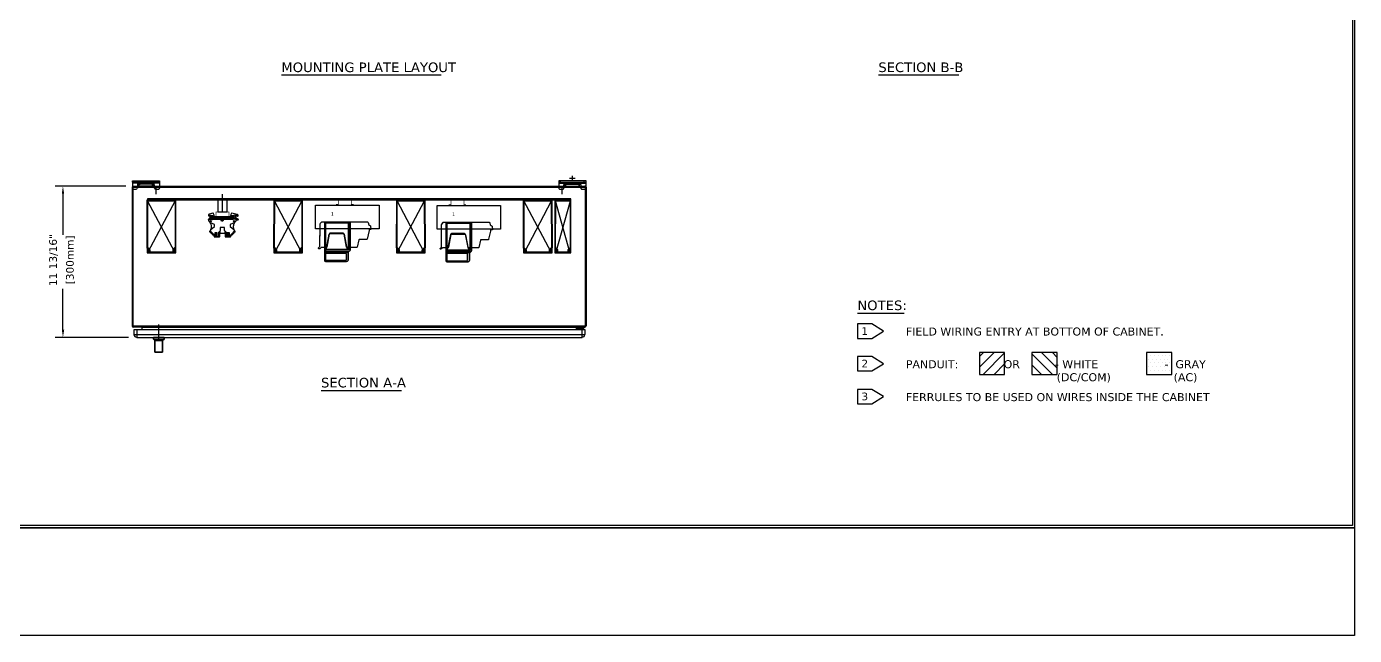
# Model space of a CAD drawing. Extents: x 4719 to 8938, y 1800 to 4482.
# Drawn here: x 6342 to 8938, y 1800 to 2990 of the extents above; entities that cross this region are included whole.
import ezdxf

# ---------------------------------------------------------------- set-up
doc = ezdxf.new("R2010")
doc.units = 0
doc.header["$LTSCALE"] = 10
doc.header["$MEASUREMENT"] = 0
doc.layers.add('G02-1-PRDXXXX-E-MRIO-01-P01-01$0$ANNOTATION', color=7, linetype='Continuous')
doc.layers.add('G02-1-PRDXXXX-E-MRIO-01-P01-01$0$TITLE', color=7, linetype='Continuous')
doc.layers.add('G02-1-PRDXXXX-E-MRIO-01-P01-01$0$View', color=251, linetype='Continuous', plot=False)
doc.styles.add('G02-1-PRDXXXX-E-MRIO-01-P01-01$0$PDF Verdana', font='verdana.ttf')

# ---------------------------------------------------------------- blocks, each defined once
blk = doc.blocks.new('G02-1-PRDXXXX-E-MRIO-01-P01-01$0$DV-54809-ZX-350-001')
at = {"layer": 'G02-1-PRDXXXX-E-MRIO-01-P01-01$0$ANNOTATION', "transparency": 33554559}
h = blk.add_hatch(color=256, dxfattribs=at)
h.paths.add_polyline_path([(2731.5, 234.5), (2722.2, 234.5), (2731.5, 234.5)], flags=0)
h.paths.add_polyline_path([(2731.5, 234.5), (2722.2, 234.5), (2731.5, 234.5)], flags=0)
h.paths.add_polyline_path([(2731.5, 234.5), (2722.2, 234.5), (2731.5, 234.5)], flags=0)
h.paths.add_polyline_path([(2731.5, 234.5), (2722.2, 234.5), (2731.5, 234.5)], flags=0)
h = blk.add_hatch(color=256, dxfattribs=at)
h.paths.add_polyline_path([(2731.5, 233.7), (2722.2, 233.7), (2731.5, 233.7)], flags=0)
h.paths.add_polyline_path([(2731.5, 233.7), (2722.2, 233.7), (2731.5, 233.7)], flags=0)
h.paths.add_polyline_path([(2731.5, 233.7), (2722.2, 233.7), (2731.5, 233.7)], flags=0)
h.paths.add_polyline_path([(2731.5, 233.7), (2722.2, 233.7), (2731.5, 233.7)], flags=0)
h.paths.add_polyline_path([(2731.5, 233.7), (2722.2, 233.7), (2731.5, 233.7)], flags=0)
h = blk.add_hatch(color=256, dxfattribs=at)
h.paths.add_polyline_path([(2612.5, 215.9), (2612.5, 215.5)], flags=0)
h.paths.add_polyline_path([(2612.5, 215.5), (2612.5, 215.5), (2612.5, 215.5)], flags=0)
h.paths.add_polyline_path([(2612.5, 215.5), (2612.5, 215.5), (2612.5, 215.5)], flags=0)
h = blk.add_hatch(color=256, dxfattribs=at)
h.paths.add_polyline_path([(2760.7, 210.8), (2751.4, 210.8), (2760.7, 210.8)], flags=0)
h.paths.add_polyline_path([(2760.7, 210.8), (2751.4, 210.8), (2760.7, 210.8)], flags=0)
h.paths.add_polyline_path([(2760.7, 210.8), (2751.4, 210.8), (2760.7, 210.8)], flags=0)
h.paths.add_polyline_path([(2760.7, 210.8), (2751.4, 210.8), (2760.7, 210.8)], flags=0)
h.paths.add_polyline_path([(2760.7, 210.8), (2751.4, 210.8), (2760.7, 210.8)], flags=0)
h = blk.add_hatch(color=256, dxfattribs=at)
h.paths.add_polyline_path([(2760.7, 210), (2751.4, 210), (2760.7, 210)], flags=0)
h.paths.add_polyline_path([(2760.7, 210), (2751.4, 210), (2760.7, 210)], flags=0)
h.paths.add_polyline_path([(2760.7, 210), (2751.4, 210), (2760.7, 210)], flags=0)
h = blk.add_hatch(color=256, dxfattribs=at)
h.paths.add_polyline_path([(2810.3, 230.7), (2800.5, 230.7), (2810.3, 230.7)], flags=0)
h.paths.add_polyline_path([(2810.3, 230.7), (2800.5, 230.7), (2810.3, 230.7)], flags=0)
h.paths.add_polyline_path([(2810.3, 230.7), (2800.5, 230.7), (2810.3, 230.7)], flags=0)
h = blk.add_hatch(color=256, dxfattribs=at)
h.paths.add_polyline_path([(2911.9, 231.6), (2902.6, 231.6), (2911.9, 231.6)], flags=0)
h.paths.add_polyline_path([(2911.9, 231.6), (2902.6, 231.6), (2911.9, 231.6)], flags=0)
h.paths.add_polyline_path([(2911.9, 231.6), (2902.6, 231.6), (2911.9, 231.6)], flags=0)
h = blk.add_hatch(color=256, dxfattribs=at)
h.paths.add_polyline_path([(3105.8, 161.7), (3096.9, 161.7), (3105.8, 161.7)], flags=0)
h.paths.add_polyline_path([(3105.8, 161.7), (3096.9, 161.7), (3105.8, 161.7)], flags=0)
h.paths.add_polyline_path([(3105.8, 161.7), (3096.9, 161.7), (3105.8, 161.7)], flags=0)
h.paths.add_polyline_path([(3105.8, 161.7), (3096.9, 161.7), (3105.8, 161.7)], flags=0)
h = blk.add_hatch(color=256, dxfattribs=at)
h.paths.add_polyline_path([(2731.1, 149), (2721.4, 149), (2731.1, 149)], flags=0)
h.paths.add_polyline_path([(2731.1, 149), (2721.4, 149), (2731.1, 149)], flags=0)
h.paths.add_polyline_path([(2731.1, 149), (2721.4, 149), (2731.1, 149)], flags=0)
h.paths.add_polyline_path([(2731.1, 149), (2721.4, 149), (2731.1, 149)], flags=0)
h = blk.add_hatch(color=256, dxfattribs=at)
h.paths.add_polyline_path([(3135.4, 138), (3126.1, 138), (3135.4, 138)], flags=0)
h.paths.add_polyline_path([(3135.4, 138), (3126.1, 138), (3135.4, 138)], flags=0)
h.paths.add_polyline_path([(3135.4, 138), (3126.1, 138), (3135.4, 138)], flags=0)
h.paths.add_polyline_path([(3135.4, 138), (3126.1, 138), (3135.4, 138)], flags=0)
h.paths.add_polyline_path([(3135.4, 138), (3126.1, 138), (3135.4, 138)], flags=0)
at = {"layer": 'G02-1-PRDXXXX-E-MRIO-01-P01-01$0$ANNOTATION', "lineweight": 25}
for points in [[(2121, 1095.7), (2433.5, 1095.7)], [(3288.2, 1095.7), (3445.3, 1095.7)], [(1829.8, 888.7), (1882.7, 888.7), (1882.7, 874.3)], [(1882.7, 888.7), (1882.7, 885.7), (1829.8, 885.7), (1829.8, 888.7), (1829.8, 874.3)], [(1882.7, 884), (1829.8, 884)], [(1833.1, 885.7), (1833.1, 888.7)], [(1879.3, 885.7), (1879.3, 888.7)], [(2663.4, 888.7), (2663.4, 885.7), (2716.7, 885.7)], [(2663.4, 884), (2716.7, 884)], [(2666.7, 885.7), (2666.7, 888.7)], [(2695.1, 893.3), (2684.5, 893.3)], [(2690, 887.8), (2690, 898.4)], [(2712.9, 885.7), (2712.9, 888.7)], [(2716.3, 888.7), (2716.3, 885.7)], [(1816.6, 878.1), (1679, 878.1)], [(1693.9, 863.3), (1693.9, 783.3)], [(1837, 871.7), (1831.9, 871.7)], [(1839.5, 881.5), (1843.3, 881.5)], [(1839.5, 881.1), (1839.5, 874.3)], [(1872.9, 878.5), (1839.5, 878.5)], [(1842.5, 878.5), (1842.5, 881.5)], [(1869.1, 878.5), (1869.1, 881.9), (1869.6, 882.3), (1842.9, 882.3), (1843.3, 881.9), (1843.3, 881.1)], [(1849.2, 875.1), (1849.2, 878.1)], [(1869.1, 881.5), (1872.9, 881.5)], [(1870, 878.5), (1870, 881.5)], [(1872.9, 874.3), (1872.9, 881.1)], [(1880.6, 871.7), (1875.5, 871.7)], [(1876.3, 862.8), (1876.3, 877.2)], [(2005.9, 827.7), (2005.9, 862.8)], [(2669.7, 862.8), (2669.7, 877.2)], [(2676.9, 881.5), (2673.1, 881.5)], [(2673.1, 878.5), (2706.5, 878.5)], [(2676.1, 878.5), (2676.1, 881.5)], [(2676.9, 878.5), (2676.9, 882.3), (2676.5, 882.3), (2703.6, 882.3), (2703.1, 882.3), (2703.1, 881.9), (2702.7, 881.9), (2702.7, 881.5), (2702.7, 881.1), (2702.7, 878.5)], [(2706.5, 881.5), (2702.7, 881.5)], [(2703.6, 878.5), (2703.6, 881.5)], [(1914.4, 851.4), (1858.5, 851.4), (1859, 851.4), (1858.5, 851), (1858.1, 850.6), (1858.1, 757.9), (1858.1, 757.4), (1861.9, 753.6), (1862.4, 753.6), (1861.9, 753.2), (1860.2, 751.9), (1859.8, 751.9), (1860.2, 751.1), (1863.6, 750.7), (1864.1, 750.7), (1864.5, 750.7), (1864.5, 751.1), (1864.5, 753.6), (1864.1, 754), (1860.2, 758.3), (1859.8, 758.3), (1859.8, 758.7), (1859.8, 849.3), (1859.4, 849.3), (1859.4, 849.7), (1913.6, 849.7), (1913.6, 849.3), (1913.2, 849.3), (1913.2, 758.7), (1912.7, 758.3), (1908.9, 754.5), (1908.5, 754), (1908.5, 753.6), (1908.5, 751.5), (1908.5, 751.1), (1908.5, 750.7), (1908.9, 750.7), (1912.7, 751.1), (1913.2, 751.9), (1912.7, 751.9), (1911, 753.2), (1910.6, 753.6), (1911, 753.6), (1914.4, 757.4), (1914.9, 757.4), (1914.9, 757.9), (1914.9, 850.6), (1914.4, 851), (1914, 851.4), (1914.4, 851.4), (1859, 851.4), (1858.5, 851), (1858.1, 850.6), (1858.1, 757.9), (1858.1, 757.4), (1859, 756.6), (1858.5, 756.6), (1858.5, 755.7), (1858.5, 748.1), (1858.5, 747.7), (1914.4, 747.7), (1914.4, 748.1), (1914.4, 755.7), (1914.4, 756.6), (1914, 756.6), (1911, 754), (1912.7, 753.6), (1913.2, 753.6), (1913.2, 749.8), (1912.7, 749.4), (1860.2, 749.4), (1859.8, 749.8), (1859.8, 753.6), (1860.2, 753.6), (1861.9, 754)], [(1913.2, 849.3), (1860.2, 749.4), (1912.7, 749.4), (1859.4, 849.7), (1913.6, 849.7)], [(2162.1, 851.4), (2106.2, 851.4), (2106.6, 851.4), (2106.2, 851), (2106.2, 850.6), (2105.8, 758.3), (2105.8, 757.9), (2106.2, 757.4), (2109.6, 753.6), (2110, 753.6), (2109.6, 753.2), (2107.9, 752.4), (2107.9, 751.9), (2107.9, 751.1), (2111.3, 750.7), (2111.7, 750.7), (2112.1, 751.1), (2112.1, 751.5), (2112.1, 753.6), (2111.7, 754), (2107.9, 758.3), (2107.5, 758.7), (2107.9, 849.3), (2107.5, 849.3), (2107.5, 849.7), (2161.2, 849.7), (2161.2, 849.3), (2160.8, 849.3), (2160.8, 758.7), (2160.8, 758.3), (2156.6, 754.5), (2156.6, 754), (2156.2, 753.6), (2156.2, 751.5), (2156.2, 751.1), (2156.6, 750.7), (2160.4, 751.1), (2160.8, 751.1), (2160.8, 751.9), (2160.4, 752.4), (2158.7, 753.2), (2158.7, 753.6), (2162.5, 757.4), (2162.5, 757.9), (2162.5, 850.6), (2162.5, 851), (2162.1, 851.4), (2161.7, 851.4), (2162.1, 851.4), (2106.6, 851.4), (2106.2, 851.4), (2106.2, 851), (2106.2, 850.6), (2105.8, 757.9), (2105.8, 757.4), (2106.6, 756.6), (2106.2, 756.6), (2106.2, 756.2), (2106.2, 748.1), (2106.6, 748.1), (2162.1, 748.1), (2162.1, 756.2), (2162.1, 756.6), (2161.7, 756.6), (2158.7, 754), (2160.4, 753.6), (2160.8, 753.6), (2160.8, 749.8), (2160.8, 749.4), (2160.4, 749.4), (2107.9, 749.4), (2107.9, 749.8), (2107.9, 753.6), (2109.6, 754)], [(2160.8, 849.3), (2107.9, 749.4), (2160.4, 749.4), (2107.5, 849.7), (2161.2, 849.7)], [(2402.1, 851.4), (2345.8, 851.4), (2346.7, 851.4), (2345.8, 851), (2345.8, 850.6), (2345.4, 757.9), (2345.4, 757.4), (2345.8, 757.4), (2349.6, 753.6), (2349.6, 753.2), (2347.5, 751.9), (2347.5, 751.1), (2348, 750.7), (2351.3, 750.7), (2351.8, 750.7), (2352.2, 751.1), (2351.8, 753.6), (2351.8, 754), (2347.5, 757.9), (2347.1, 758.3), (2347.1, 758.7), (2347.5, 848.9), (2347.1, 848.9), (2347.1, 849.3), (2400.9, 849.3), (2400.9, 848.9), (2400.4, 848.9), (2400.9, 758.7), (2400.4, 757.9), (2396.6, 754), (2396.2, 754), (2396.2, 753.6), (2395.8, 751.5), (2395.8, 751.1), (2396.2, 750.7), (2400, 750.7), (2400.4, 751.1), (2400.4, 751.9), (2398.3, 753.2), (2398.3, 753.6), (2402.1, 757.4), (2402.6, 757.9), (2402.1, 850.6), (2402.1, 851), (2401.7, 851), (2401.3, 851.4), (2402.1, 851.4), (2346.7, 851.4), (2346.3, 851), (2345.8, 851), (2345.8, 850.6), (2345.4, 757.9), (2345.8, 757.4), (2346.7, 756.6), (2346.3, 756.2), (2345.8, 755.7), (2345.8, 748.1), (2345.8, 747.7), (2346.3, 747.7), (2401.7, 747.7), (2402.1, 748.1), (2402.1, 755.7), (2401.7, 756.2), (2401.3, 756.6), (2398.8, 754), (2400.4, 753.6), (2400.4, 753.2), (2400.4, 749.4), (2400, 749.4), (2347.5, 749.4), (2347.5, 753.2), (2347.5, 753.6), (2349.2, 754)], [(2400.4, 848.9), (2347.5, 749.4), (2400, 749.4), (2347.1, 849.3), (2400.9, 849.3)], [(2650.2, 851.4), (2593.9, 851.4), (2594.8, 851.4), (2593.9, 851), (2593.9, 850.6), (2593.9, 757.9), (2593.9, 757.4), (2597.7, 753.6), (2597.7, 753.2), (2596, 751.9), (2595.6, 751.9), (2596, 751.1), (2596, 750.7), (2599.4, 750.7), (2599.8, 750.7), (2600.3, 750.7), (2600.3, 751.1), (2600.3, 753.6), (2599.8, 754), (2595.6, 757.9), (2595.6, 758.3), (2595.6, 758.7), (2595.6, 848.9), (2595.2, 848.9), (2595.2, 849.3), (2649, 849.3), (2649, 848.9), (2648.5, 848.9), (2649, 758.7), (2648.5, 757.9), (2644.7, 754), (2644.3, 754), (2644.3, 753.6), (2644.3, 751.5), (2644.3, 751.1), (2644.3, 750.7), (2644.7, 750.7), (2648.5, 750.7), (2648.5, 751.1), (2648.5, 751.9), (2646.8, 753.2), (2646.4, 753.2), (2646.8, 753.6), (2650.2, 757.4), (2650.7, 757.4), (2650.7, 757.9), (2650.2, 850.6), (2650.2, 851), (2649.8, 851), (2649.8, 851.4), (2650.2, 851.4), (2594.8, 851.4), (2594.3, 851), (2593.9, 851), (2593.9, 850.6), (2593.9, 757.9), (2593.9, 757.4), (2594.8, 756.6), (2594.3, 756.2), (2594.3, 755.7), (2594.3, 748.1), (2594.3, 747.7), (2649.8, 747.7), (2650.2, 747.7), (2650.2, 748.1), (2650.2, 755.7), (2650.2, 756.2), (2649.8, 756.6), (2646.8, 754), (2648.5, 753.6), (2648.5, 753.2), (2648.5, 749.4), (2596, 749.4), (2595.6, 749.4), (2595.6, 753.2), (2595.6, 753.6), (2596, 753.6), (2597.7, 754)], [(2648.5, 848.9), (2596, 749.4), (2648.5, 749.4), (2595.2, 849.3), (2649, 849.3)], [(2686.6, 851.4), (2655.7, 851.4), (2656.2, 851.4), (2655.7, 851), (2655.7, 850.6), (2655.3, 757.9), (2655.3, 757.4), (2655.7, 757.4), (2659.1, 753.6), (2659.5, 753.2), (2659.1, 753.2), (2657.4, 751.9), (2657.4, 751.1), (2657.4, 750.7), (2660.8, 750.7), (2661.2, 750.7), (2661.7, 750.7), (2661.7, 751.1), (2661.7, 753.6), (2661.2, 754), (2657.4, 757.9), (2657, 758.3), (2657, 758.7), (2657.4, 848.9), (2657, 848.9), (2657, 849.3), (2685.8, 849.3), (2685.8, 848.9), (2685.4, 848.9), (2685.4, 758.7), (2684.9, 757.9), (2681.1, 754), (2680.7, 754), (2680.7, 753.6), (2680.7, 751.5), (2680.7, 751.1), (2680.7, 750.7), (2681.1, 750.7), (2684.9, 750.7), (2684.9, 751.1), (2685.4, 751.9), (2684.9, 751.9), (2683.3, 753.2), (2682.8, 753.2), (2683.3, 753.6), (2686.6, 757.4), (2687.1, 757.4), (2687.1, 757.9), (2687.1, 850.6), (2686.6, 851), (2686.2, 851.4), (2686.6, 851.4), (2656.2, 851.4), (2655.7, 851), (2655.7, 850.6), (2655.3, 757.9), (2655.3, 757.4), (2656.2, 756.6), (2655.7, 756.2), (2655.7, 755.7), (2655.7, 748.1), (2655.7, 747.7), (2656.2, 747.7), (2686.6, 747.7), (2686.6, 748.1), (2686.6, 755.7), (2686.6, 756.2), (2686.2, 756.6), (2683.3, 754), (2684.9, 753.6), (2685.4, 753.2), (2685.4, 749.4), (2684.9, 749.4), (2657.4, 749.4), (2657.4, 753.2), (2657.4, 753.6), (2659.1, 754)], [(2685.4, 848.9), (2657.4, 749.4), (2684.9, 749.4), (2657, 849.3), (2685.8, 849.3)], [(1979.6, 813.7), (1981.3, 813.7)], [(1980.9, 816.3), (1981.7, 816.3)], [(1983, 793.8), (1990.2, 799.3), (1990.2, 803.2), (1981.3, 807.4)], [(1981.7, 813.3), (1982.6, 813.3)], [(1984.3, 809.5), (1981.7, 809.5)], [(1983, 808.2), (1983, 810.8)], [(1987.2, 820.5), (1983.4, 820.9)], [(1983.4, 816.3), (1984.3, 816.3)], [(1984.3, 818.8), (1983.9, 814.2)], [(1984.7, 820.1), (1985.6, 819.7)], [(1985.1, 819.2), (1984.7, 819.2)], [(1984.7, 818.8), (1984.7, 818.8)], [(1984.7, 818.8), (1984.7, 818.8)], [(1985.1, 813.7), (1986, 813.7), (1986, 819.2)], [(1985.1, 814.2), (1985.1, 818.8)], [(1985.1, 816.3), (1986, 816.3)], [(1986.4, 813.3), (1986.8, 813.3)], [(1987.7, 816.3), (1988.5, 816.3)], [(1989.8, 816.3), (2021.5, 816.3)], [(1989.8, 813.7), (2021.5, 813.7)], [(2007.6, 811.2), (2003.8, 811.2)], [(2005.5, 809.5), (2005.5, 813.3)], [(2030, 807.4), (2020.7, 803.2), (2020.7, 799.3), (2028.3, 793.8)], [(2022.8, 816.3), (2023.7, 816.3)], [(2022.8, 813.7), (2024.1, 813.7)], [(2030, 821.4), (2024.1, 820.5)], [(2024.5, 813.3), (2024.9, 813.3)], [(2036.4, 813.7), (2028.7, 813.7), (2026.6, 813.7), (2025.4, 813.7), (2025.4, 819.2)], [(2025.4, 816.3), (2026.2, 816.3)], [(2025.8, 819.7), (2027.5, 820.1)], [(2026.2, 818.8), (2026.2, 814.2)], [(2026.6, 819.2), (2026.6, 819.2)], [(2026.6, 818.8), (2026.6, 818.8)], [(2026.6, 818.8), (2026.6, 818.8)], [(2029.6, 809.5), (2027, 809.5)], [(2028.3, 808.2), (2028.3, 810.8)], [(2028.7, 816.3), (2029.6, 816.3)], [(2030.9, 814.2), (2031.7, 814.2)], [(2032.1, 821.4), (2033, 821.8)], [(2032.1, 816.3), (2032.5, 816.3)], [(2207, 806.5), (2207, 733.3)], [(2251.8, 806.5), (2251.8, 756.6)], [(2253.5, 806.5), (2253.5, 756.6)], [(2444.5, 805.7), (2444.5, 732.5)], [(2444.5, 755.7), (2446.6, 755.7), (2452.1, 783.7), (2452.5, 784.1), (2453.8, 784.5), (2479.2, 784.5), (2480.5, 784.1), (2480.9, 783.3), (2486.4, 755.7), (2491, 755.7), (2491, 805.7)], [(2489.4, 805.7), (2489.4, 756.2)], [(1995.7, 779.4), (1995.7, 787.1), (1993.6, 787.1), (1993.6, 778.6), (1993.6, 787.5), (1993.6, 787.1), (1991.1, 787.1), (1991.1, 779.4)], [(2013.9, 779.4), (2013.9, 779.9), (2013.5, 779.9), (2013.5, 787.9), (2011, 790.5), (2011, 786.6), (2011, 790.5), (2010.1, 791.3), (2010.1, 797.7), (2001.2, 797.7), (2001.2, 791.3), (2000.4, 790.5), (2000.4, 786.6), (2000.4, 790.5), (1997.8, 787.9), (1997.8, 780.3), (1997.4, 779.9), (1997, 779.4)], [(2000.4, 779.9), (2000.4, 790.5)], [(2011, 790.5), (2011, 779.9)], [(2019.8, 779.4), (2019.8, 787.1), (2017.3, 787.1), (2017.3, 778.6), (2017.3, 787.5), (2017.3, 787.1), (2015.2, 787.1), (2015.2, 779.4)], [(2207, 756.2), (2209.1, 756.2), (2214.6, 784.5), (2215, 785), (2216.3, 785.4), (2241.7, 785.4), (2243, 785), (2243.4, 784.1), (2248.9, 756.2), (2253.5, 756.2)], [(2207.8, 754.9), (2253.5, 754.9)], [(2445.3, 754), (2491, 754)], [(1858.5, 747.7), (1914.4, 747.7)], [(2106.6, 748.1), (2162.1, 748.1)], [(2207.8, 751.5), (2252.7, 751.5)], [(2207.8, 749.4), (2251.4, 749.4)], [(2248, 733.3), (2248, 746.8), (2207.8, 746.8)], [(2207.8, 731.2), (2207.8, 732.9), (2208.2, 733.3), (2245.9, 733.3), (2246.3, 732.9), (2246.8, 732.5), (2246.8, 731.2)], [(2346.3, 747.7), (2401.7, 747.7)], [(2444.9, 751.1), (2489.8, 751.1)], [(2444.9, 730.3), (2444.9, 732), (2445.3, 732.5), (2483.4, 732.5), (2483.8, 732), (2484.3, 731.6), (2484.3, 730.3)], [(2445.3, 748.5), (2488.9, 748.5)], [(2485.1, 732.9), (2485.1, 746.4), (2445.3, 746.4)], [(2594.3, 747.7), (2649.8, 747.7)], [(2656.2, 747.7), (2686.6, 747.7)], [(1693.9, 597.8), (1693.9, 677.8)], [(3247.2, 630), (3338.6, 630)], [(1838.2, 597.4), (1838.2, 582.6), (2709.1, 582.6), (2709.1, 597.4)], [(1848, 601.6), (1848, 602.5), (1847.5, 602.5)], [(2698.1, 599.5), (2698.1, 597.4), (2698.1, 601.6), (1848, 601.6), (1848, 597.4)], [(1868.3, 598.7), (1868.3, 597.4)], [(1881.4, 575.8), (1881.4, 608)], [(2698.9, 602.5), (2698.5, 602.5), (2698.1, 602.1), (2698.1, 601.6)], [(2699.8, 597.4), (2699.8, 599.5)], [(2701, 600.8), (2712, 600.8), (2712.9, 601.6), (2712.9, 602.5)], [(2707, 600.8), (2707, 602.5)], [(1822.1, 582.6), (1679, 582.6)], [(1870.8, 579.2), (1892, 579.2)], [(1873.8, 576.7), (1888.6, 576.7)], [(3485.5, 545.3), (3493.6, 553.3)], [(3485.5, 524.1), (3514.7, 553.3)], [(3493.1, 510.1), (3535, 552.1)], [(3628.6, 510.1), (3588.4, 550.4)], [(3637.5, 522.4), (3607, 553.3)], [(3637.5, 543.6), (3628.2, 553.3)], [(3812.8, 547.8), (3812.8, 547.8)], [(3820, 547.8), (3820, 547.8)], [(3827.6, 547.8), (3827.6, 547.8)], [(3835.2, 547.8), (3835.2, 547.8)], [(3842.8, 547.8), (3842.8, 547.8)], [(3850, 547.8), (3850, 547.8)], [(3857.6, 547.8), (3857.6, 547.8)], [(3514.3, 510.1), (3535, 530.9)], [(3607, 510.1), (3588.4, 529.2)], [(3812.8, 532.6), (3812.8, 532.6)], [(3816.6, 540.2), (3816.6, 540.2)], [(3816.6, 525.4), (3816.6, 525.4)], [(3820, 532.6), (3820, 532.6)], [(3823.8, 540.2), (3823.8, 540.2)], [(3823.8, 525.4), (3823.8, 525.4)], [(3827.6, 532.6), (3827.6, 532.6)], [(3831.4, 540.2), (3831.4, 540.2)], [(3831.4, 525.4), (3831.4, 525.4)], [(3835.2, 532.6), (3835.2, 532.6)], [(3839, 540.2), (3839, 540.2)], [(3839, 525.4), (3839, 525.4)], [(3842.8, 532.6), (3842.8, 532.6)], [(3846.6, 540.2), (3846.6, 540.2)], [(3846.6, 525.4), (3846.6, 525.4)], [(3850, 532.6), (3850, 532.6)], [(3853.8, 540.2), (3853.8, 540.2)], [(3853.8, 525.4), (3853.8, 525.4)], [(3857.6, 532.6), (3857.6, 532.6)], [(3861.5, 540.2), (3861.5, 540.2)], [(3861.5, 525.4), (3861.5, 525.4)], [(3812.8, 517.8), (3812.8, 517.8)], [(3820, 517.8), (3820, 517.8)], [(3827.6, 517.8), (3827.6, 517.8)], [(3835.2, 517.8), (3835.2, 517.8)], [(3842.8, 517.8), (3842.8, 517.8)], [(3850, 517.8), (3850, 517.8)], [(3857.6, 517.8), (3857.6, 517.8)], [(2198.5, 478.9), (2355.6, 478.9)]]:
    blk.add_lwpolyline(points, dxfattribs=at)
for points in [[(2716.7, 874.3), (2716.7, 888.7), (2663.4, 888.7), (2663.4, 874.7, 0.414214), (2665.9, 872.2), (2670.6, 872.2, 0.414214), (2673.1, 874.7), (2673.1, 881.1)], [(2706.5, 881.1), (2706.5, 874.7, 0.414214), (2709, 872.2), (2713.9, 872.2)], [(1983.3, 821.3, 0.36699), (1982.6, 821, 0.049856), (1980.9, 814.2)], [(1982.4, 813.3, 0.379607), (1983, 813.7), (1983.9, 813.7)], [(1986.6, 813.3, 0.368201), (1987.2, 813.7), (1988.5, 813.7)], [(2028.5, 813.7, 0.491471), (2029.1, 814.5, 0.087528), (2026.9, 819)], [(2030.6, 814.6, -0.33104), (2030, 814.9, 0.073249), (2027.6, 820.1)], [(2032, 815.2, 0.021789), (2030.3, 821.3, 0.37353), (2029.7, 821.8)]]:
    blk.add_lwpolyline(points, format="xyb", dxfattribs=at)
for points in [[(1829.8, 876.4), (2716.7, 876.4), (2716.7, 604.6), (1829.8, 604.6)], [(1831.5, 602.5), (1831.5, 878.1), (2714.6, 878.1), (2714.6, 602.5)], [(2696.8, 878.1), (2696.8, 875.1)], [(2686.6, 853.5), (1859.4, 853.5), (1859.4, 851.4), (2686.6, 851.4)], [(2015.2, 827.7), (2015.2, 850.6), (1996.6, 850.6), (1996.6, 827.7)], [(2187.9, 795.1), (2187.9, 841.3), (2312, 841.3), (2312, 795.1)], [(2425.4, 794.3), (2425.4, 840.4), (2549.5, 840.4), (2549.5, 794.3)], [(2036.8, 813.7), (2035.1, 814.2), (2033.8, 814.2), (2033.4, 814.6), (2031.7, 820.9), (2032.1, 821.4), (2033, 821.8), (2033.4, 821.8), (2033.8, 820.9), (2033.8, 820.5), (2035.1, 819.7), (2035.5, 819.7), (2035.9, 819.7), (2036.4, 820.1), (2036.4, 821.4), (2036.4, 821.8), (2035.9, 822.2), (2035.5, 822.6), (2034.7, 823.1), (2024.1, 825.2), (2023.7, 825.2), (2023.2, 824.7), (2022.8, 824.3), (2022.4, 822.6), (2022, 821.4), (2021.5, 820.1), (2021.5, 819.7), (2022.4, 819.7), (2022.8, 819.2), (2022.8, 818.4), (2022.8, 816.3), (2022.8, 814.6), (2022.8, 813.7), (2022.8, 813.3), (2022.4, 813.3), (2022, 813.3), (2021.5, 813.3), (2021.5, 813.7), (2021.5, 818), (2021.1, 818.4), (2019.8, 818.4), (2019.4, 818), (1991.5, 818), (1991.5, 818.4), (1990.2, 818.4), (1989.8, 818.4), (1989.8, 813.7), (1989.8, 813.3), (1989.4, 813.3), (1988.9, 813.3), (1988.5, 813.3), (1988.5, 813.7), (1988.5, 814.6), (1988.1, 815.4), (1988.5, 815.9), (1988.5, 816.7), (1988.5, 817.6), (1988.5, 818.4), (1988.5, 818.8), (1988.5, 819.2), (1988.9, 819.7), (1989.4, 819.7), (1989.8, 819.7), (1989.8, 820.1), (1989.4, 821.4), (1988.9, 822.6), (1988.5, 823.9), (1988.1, 824.3), (1988.1, 824.7), (1987.7, 825.2), (1987.2, 825.2), (1986.8, 825.2), (1979.6, 823.5), (1979.2, 823.1), (1978.8, 822.6), (1978.4, 822.2), (1978.4, 821.4), (1978.4, 820.9), (1978.4, 820.5), (1978.8, 820.1), (1979.2, 820.1), (1979.6, 820.1), (1979.6, 820.5), (1980.1, 821.4), (1980.1, 821.8), (1980.5, 821.8), (1981.7, 821.4), (1981.7, 820.9), (1981.3, 819.2), (1980.9, 817.1), (1980.5, 815.4), (1980.1, 814.2), (1980.1, 813.7), (1979.6, 813.7), (1978.8, 813.7), (1978.4, 813.7), (1977.9, 813.3), (1977.9, 812.9), (1978.4, 812.5), (1978.8, 812.5), (1978.8, 811.2), (1978.4, 811.2), (1978.4, 810.8), (1979.2, 809.9), (1979.6, 809.5), (1980.5, 808.7), (1980.9, 808.2), (1981.3, 807.4), (1981.7, 806.5), (1982.6, 804.8), (1983, 803.6), (1983.4, 801), (1983.9, 799.8), (1983.9, 797.7), (1983.4, 796), (1983, 794.7), (1982.6, 793.4), (1982.2, 792.1), (1980.9, 790.5), (1980.5, 789.6), (1980.5, 789.2), (1981.3, 788.8), (1982.2, 788.8), (1982.2, 789.2), (1982.2, 789.6), (1982.2, 790), (1982.6, 790), (1983.9, 788.8), (1983.9, 788.3), (1983.4, 788.3), (1983, 788.3), (1983, 787.9), (1982.6, 787.5), (1982.6, 787.1), (1983.4, 786.2), (1984.3, 786.6), (1984.3, 787.1), (1984.3, 787.5), (1984.7, 787.5), (1985.1, 787.5), (1986, 786.6), (1986, 786.2), (1985.6, 785.8), (1985.1, 785.8), (1984.7, 785.4), (1984.7, 785), (1985.6, 784.1), (1986.4, 784.5), (1986.4, 785.4), (1986.8, 785.4), (1987.2, 785.4), (1988.1, 784.5), (1988.1, 784.1), (1988.1, 783.7), (1987.2, 783.7), (1986.8, 782.8), (1987.7, 782), (1988.5, 782.4), (1988.5, 783.3), (1988.9, 783.3), (1989.4, 783.3), (1990.2, 782.4), (1990.2, 782), (1990.2, 781.6), (1989.4, 781.6), (1988.9, 780.7), (1989.8, 779.9), (1989.4, 779.9), (1989.4, 779.4), (1989.8, 779.4), (1999.9, 779.4), (2000.4, 779.9), (2000.4, 786.6), (2011, 786.6), (2011, 779.9), (2011.4, 779.4), (2021.5, 779.4), (2022, 779.9), (2021.5, 779.9), (2022.4, 780.7), (2022, 781.6), (2021.5, 781.6), (2021.1, 781.6), (2021.1, 782), (2021.1, 782.4), (2022, 783.3), (2022.4, 783.3), (2022.8, 783.3), (2022.8, 782.4), (2023.2, 782), (2023.7, 782), (2024.5, 782.8), (2024.1, 783.7), (2023.2, 783.7), (2023.2, 784.1), (2023.2, 784.5), (2024.1, 785.4), (2024.5, 785.4), (2024.9, 785.4), (2024.9, 784.5), (2025.8, 784.1), (2026.6, 785), (2026.6, 785.4), (2026.2, 785.8), (2025.4, 785.8), (2025.4, 786.2), (2025.4, 786.6), (2026.2, 787.5), (2026.6, 787.5), (2027, 787.5), (2027, 787.1), (2027, 786.6), (2027.9, 786.2), (2028.7, 787.1), (2028.7, 787.5), (2028.3, 787.9), (2028.3, 788.3), (2027.5, 788.3), (2027.5, 788.8), (2028.3, 790), (2028.7, 790), (2029.2, 789.6), (2029.2, 789.2), (2029.2, 788.8), (2030, 788.8), (2030, 788.3), (2030, 788.8), (2030.9, 789.2), (2030.9, 789.6), (2030, 790.9), (2028.7, 792.6), (2028.3, 794.3), (2027.9, 796), (2027.5, 797.2), (2027.5, 798.9), (2027.5, 800.2), (2027.9, 801.9), (2027.9, 803.6), (2028.7, 804.8), (2029.2, 806.5), (2030, 807.4), (2030.9, 808.7), (2031.3, 809.5), (2032.1, 809.9), (2032.5, 810.8), (2033, 810.8), (2033, 811.2), (2032.5, 811.2), (2032.5, 812.5), (2036.4, 812.5), (2036.8, 812.5), (2037.2, 812.9), (2037.2, 813.3)], [(2198.1, 757.9), (2196, 755.7), (2194.3, 755.7), (2193.8, 756.2), (2193.8, 757.4), (2196.4, 760), (2196.8, 800.2), (2196.8, 803.6), (2197.7, 805.7), (2200.2, 808.7), (2289.5, 808.7), (2290.8, 807), (2291.6, 805.3), (2291.6, 803.2), (2295.5, 800.6), (2295.9, 793.4), (2292.5, 793.4), (2292.5, 791.3), (2288.7, 774.8), (2288.3, 774.4), (2287.8, 773.9), (2287.4, 773.9), (2273.4, 773.9), (2273, 773.9), (2272.6, 773.5), (2269.2, 759.1), (2268.8, 758.7), (2268.4, 758.3), (2249.7, 758.3), (2248.9, 758.7), (2248.5, 759.1), (2243.4, 784.5), (2243, 785.4), (2242.5, 785.8), (2241.3, 786.6), (2217.1, 786.6), (2215.9, 786.2), (2215, 785.4), (2214.6, 784.5), (2209.9, 759.1), (2209.5, 758.7), (2209.1, 758.3), (2208.7, 758.3), (2198.5, 758.3)], [(2193.8, 757.4), (2196.4, 760), (2196.8, 803.6), (2197.7, 805.7), (2198.9, 807), (2200.2, 808.7), (2289.5, 808.7), (2290.8, 807), (2291.6, 805.3), (2291.6, 803.2), (2295.5, 800.6), (2295.9, 793.4), (2292.5, 793.4), (2292.5, 791.3), (2288.7, 774.8), (2288.3, 774.4), (2287.8, 773.9), (2287.4, 773.9), (2273.4, 773.9), (2273, 773.9), (2272.6, 773.5), (2269.2, 759.1), (2268.8, 758.7), (2268.4, 758.3), (2249.7, 758.3), (2248.9, 758.7), (2248.5, 759.1), (2243.4, 784.5), (2243, 785.4), (2242.5, 785.8), (2241.7, 786.2), (2241.3, 786.6), (2217.1, 786.6), (2215.4, 785.8), (2214.6, 784.5), (2209.9, 759.1), (2209.5, 758.7), (2209.5, 758.3), (2209.1, 758.3), (2208.7, 758.3), (2198.5, 758.3), (2198.1, 757.9), (2196, 755.7), (2194.3, 755.7), (2193.8, 756.2)], [(2205.7, 731.6), (2205.7, 806.5), (2255.2, 806.5), (2255.2, 752.8), (2254.8, 751.9), (2254.4, 751.5), (2251.8, 749), (2251.8, 748.5), (2251.4, 747.7), (2251.4, 733.7), (2251, 732.5), (2250.6, 732), (2250.2, 731.6), (2249.3, 731.2), (2248.5, 731.2), (2207.8, 731.2), (2207, 731.2), (2206.5, 731.2)], [(2205.7, 806.5), (2205.7, 731.6), (2207, 731.2), (2248.5, 731.2), (2250.2, 731.6), (2251, 732.5), (2251.4, 733.7), (2251.4, 747.7), (2251.8, 749), (2254.4, 751.5), (2254.8, 751.9), (2255.2, 752.8), (2255.2, 806.5)], [(2435.6, 757), (2433, 754.9), (2431.8, 754.9), (2431.4, 755.7), (2431.4, 756.6), (2433.9, 759.1), (2434.3, 799.3), (2434.3, 802.7), (2435.2, 804.8), (2437.7, 807.8), (2527, 807.8), (2528.3, 806.1), (2529.1, 804.4), (2529.1, 802.3), (2533, 799.8), (2533.4, 792.6), (2530, 792.6), (2530, 790.5), (2526.2, 774.4), (2525.8, 773.5), (2525.3, 773.5), (2524.9, 773.1), (2510.5, 773.1), (2510.1, 773.1), (2510.1, 772.7), (2506.7, 758.3), (2506.3, 757.9), (2505.9, 757.9), (2486.8, 757.9), (2486.4, 757.9), (2486, 758.3), (2480.9, 784.1), (2480.5, 784.5), (2479.6, 785), (2478.3, 785.8), (2454.6, 785.8), (2453.4, 785.4), (2452.5, 785), (2452.1, 783.7), (2447.4, 758.7), (2447, 757.9), (2446.6, 757.4), (2446.2, 757.4), (2436, 757.4)], [(2431.4, 756.6), (2433.9, 759.1), (2434.3, 802.7), (2435.2, 804.8), (2436.4, 806.5), (2437.7, 807.8), (2527, 807.8), (2528.3, 806.1), (2529.1, 804.4), (2529.1, 802.3), (2533, 799.8), (2533.4, 792.6), (2530, 792.6), (2530, 790.5), (2526.2, 774.4), (2525.8, 773.5), (2525.3, 773.1), (2524.9, 773.1), (2510.5, 773.1), (2510.1, 773.1), (2510.1, 772.7), (2506.7, 758.3), (2506.3, 757.9), (2505.9, 757.9), (2486.8, 757.9), (2486.4, 757.9), (2486, 758.3), (2480.9, 784.1), (2480.5, 784.5), (2479.6, 785), (2479.2, 785.4), (2478.3, 785.8), (2454.6, 785.8), (2452.9, 785), (2452.1, 783.7), (2447.4, 758.7), (2447, 757.9), (2446.6, 757.4), (2446.2, 757.4), (2436, 757.4), (2435.6, 757), (2433, 754.9), (2431.8, 754.9), (2431.4, 755.7)], [(2443.2, 731.2), (2443.2, 805.7), (2492.7, 805.7), (2492.7, 751.9), (2492.3, 751.1), (2491.9, 750.7), (2489.4, 748.1), (2489.4, 747.7), (2488.9, 747.3), (2488.9, 732.9), (2488.1, 731.6), (2487.7, 731.2), (2487.2, 731.2), (2486.8, 730.8), (2486, 730.3), (2444.9, 730.3), (2444.5, 730.3), (2444.1, 730.8)], [(2443.2, 805.7), (2443.2, 731.2), (2444.5, 730.3), (2486, 730.3), (2487.2, 731.2), (2488.1, 731.6), (2488.9, 732.9), (2488.9, 747.3), (2489.4, 748.1), (2491.9, 750.7), (2492.3, 751.1), (2492.7, 751.9), (2492.7, 805.7)], [(2714.6, 588.1), (2714.6, 597.4), (1832.7, 597.4), (1832.7, 588.1)], [(3247.2, 609.2), (3247.2, 580.4), (3275.5, 580.4), (3298.4, 594.8), (3275.5, 609.2)], [(1870.8, 582.6), (1870.8, 579.2), (1873.8, 576.7), (1873.8, 553.4), (1888.2, 553.4), (1888.6, 553.4), (1888.6, 576.7), (1892, 579.2), (1892, 582.6), (1870.8, 582.6), (1892, 582.6), (1892, 579.2), (1888.6, 576.7), (1888.6, 553.4), (1873.8, 553.4), (1873.8, 576.7), (1870.8, 579.2)], [(3247.2, 545.3), (3247.2, 516.9), (3275.5, 516.9), (3298.4, 530.9), (3275.5, 545.3)], [(3485.5, 553.3), (3485.5, 510.1), (3535, 510.1), (3535, 553.3)], [(3588.4, 553.3), (3588.4, 510.1), (3637.5, 510.1), (3637.5, 553.3)], [(3812.3, 553.3), (3812.3, 510.1), (3861.5, 510.1), (3861.5, 553.3)], [(3247.2, 480.9), (3247.2, 452.6), (3275.5, 452.6), (3298.4, 467), (3275.5, 480.9)]]:
    blk.add_lwpolyline(points, close=True, dxfattribs=at)
at = {"layer": 'G02-1-PRDXXXX-E-MRIO-01-P01-01$0$ANNOTATION', "lineweight": 0, "const_width": 1.27}
for points in [[(2227.7, 842.7), (2232.2, 842.7), (2232.2, 851.2), (2257.6, 851.2), (2257.6, 842.7), (2262, 842.7)], [(2447.9, 841.9), (2452.3, 841.9), (2452.3, 850.8), (2477.7, 850.8), (2477.7, 841.9), (2482.2, 841.9)]]:
    blk.add_lwpolyline(points, dxfattribs=at)
at = {"layer": 'G02-1-PRDXXXX-E-MRIO-01-P01-01$0$ANNOTATION', "lineweight": 0}
blk.add_lwpolyline([(1988.5, 819, 1.27, 1.27, 0), (1993.4, 819, 1.27, 1.27, 0), (1993.4, 827.7, 0.847, 0.847, 0), (2018.4, 827.7, 1.27, 1.27, 0), (2018.4, 819, 1.27, 1.27, 0), (2023.2, 819, 0, 0, 0)], format="xyseb", dxfattribs=at)
at = {"layer": 'G02-1-PRDXXXX-E-MRIO-01-P01-01$0$ANNOTATION', "color": 7, "lineweight": 0, "true_color": 0xffffff}
for points in [[(2273.4, 773.9), (2287.8, 773.9), (2273.4, 773.9)], [(2207.8, 731.2), (2249.3, 731.2), (2207, 731.2)]]:
    blk.add_lwpolyline(points, dxfattribs=at)
blk.add_lwpolyline([(2505.9, 757.9), (2486.4, 757.9)], close=True, dxfattribs=at)
at = {"layer": 'G02-1-PRDXXXX-E-MRIO-01-P01-01$0$ANNOTATION', "lineweight": 25}
for centre, radius in [((1982.8, 809.7), 1.06), ((1982.8, 809.7), 1.06), ((2005.2, 811.4), 1.91), ((2028.1, 809.7), 1.06), ((2028.1, 809.7), 1.06)]:
    blk.add_circle(centre, radius, dxfattribs=at)
for centre, radius, start, end in [((1841.4, 881.3), 1.9, 48.5557, 179.9312), ((1870.6, 881.3), 1.9, 359.9581, 131.4443), ((2675, 881.3), 1.9, 48.5537, 180.0419), ((2704.6, 881.3), 1.9, 359.9581, 131.4443), ((1831.2, 876.6), 1.91, 90.0313, 179.9687), ((1831.7, 874.5), 2.33, 180.056, 269.9398), ((1836.7, 874.5), 2.33, 270.0602, 359.944), ((1875.3, 874.5), 2.33, 180.0026, 269.9974), ((1880.3, 874.5), 2.33, 269.9999, 0.0001), ((2708.9, 874.5), 2.33, 179.9999, 270.0001), ((2713.9, 874.5), 2.33, 270.0026, 359.9974), ((2714.4, 876.6), 1.91, 0.0357, 89.9695), ((1981.5, 814), 0.637, 171.3925, 269.9223), ((2031.7, 808), 49.6, 166.3085, 173.1187), ((1984.1, 814.4), 0.637, 171.8329, 359.7511), ((1984.1, 819.9), 0.64, 79.5083, 165.8187), ((1985.3, 819.5), 0.635, 359.9712, 79.4562), ((1986.2, 814), 0.635, 179.9595, 270.0405), ((1986.6, 819.9), 0.641, 6.3706, 78.7208), ((1964.4, 817.8), 22.9, 351.2056, 6.3073), ((2023.9, 819.9), 0.641, 100.9319, 173.5934), ((2046.7, 817.8), 23, 173.7399, 188.7454), ((2024.3, 814), 0.637, 189.0941, 269.9081), ((2024.7, 814), 0.635, 269.9595, 0.0405), ((2025.6, 819.5), 0.635, 100.5979, 179.9934), ((2026.4, 814.4), 0.635, 179.9583, 270.0339), ((2027.3, 819.9), 0.633, 33.2553, 100.5746), ((2031.9, 821.2), 0.629, 105.4903, 190.0331), ((2031.5, 815.2), 0.634, 269.9224, 12.7899), ((1831.2, 604.8), 1.91, 180.0311, 269.9676), ((2700.8, 599.7), 2.75, 89.9795, 180.0223), ((2700.8, 599.7), 1.48, 89.9953, 180.0097), ((2714.4, 604.8), 1.91, 270.0316, 359.9645), ((1838, 588.3), 5.29, 180.0213, 269.9787), ((2708.9, 588.3), 5.29, 270.0213, 359.9787)]:
    blk.add_arc(centre, radius, start, end, dxfattribs=at)
at = {"layer": 'G02-1-PRDXXXX-E-MRIO-01-P01-01$0$ANNOTATION', "transparency": 33554559}
for points in [[(1691.7, 863.3), (1696.4, 863.3), (1693.9, 878.1)], [(1691.7, 597.8), (1696.4, 597.8), (1693.9, 582.6)]]:
    blk.add_solid(points, dxfattribs=at)
at = {"layer": 'G02-1-PRDXXXX-E-MRIO-01-P01-01$0$ANNOTATION', "attachment_point": 4, "style": 'G02-1-PRDXXXX-E-MRIO-01-P01-01$0$PDF Verdana'}
for s, insert, char_height in [('MOUNTING PLATE LAYOUT', (2120.9, 1110.4), 18.77), ('SECTION B-B', (3288, 1110.4), 18.77), ('1', (2217.4, 824), 6.88), ('1', (2454.9, 823.2), 6.88), ('NOTES:', (3247, 645.1), 18.77), ('1', (3255, 594.9), 15), ('FIELD WIRING ENTRY AT BOTTOM OF CABINET.', (3341.8, 593.9), 15.641), ('2', (3255, 531.4), 15), ('PANDUIT:             OR          - WHITE                   -  GRAY', (3341.8, 530), 15.641), ('SECTION A-A', (2198.4, 494), 18.77), ('                                           (DC/COM)                  (AC)', (3343.5, 503.3), 15.641), ('3', (3255, 467), 15), ('FERRULES TO BE USED ON WIRES INSIDE THE CABINET', (3341.8, 465.7), 15.641)]:
    blk.add_mtext(s, dxfattribs=dict(at, insert=insert, char_height=char_height))
at = {"layer": 'G02-1-PRDXXXX-E-MRIO-01-P01-01$0$ANNOTATION', "char_height": 15.02, "attachment_point": 4, "rotation": 90, "style": 'G02-1-PRDXXXX-E-MRIO-01-P01-01$0$PDF Verdana'}
for s, insert in [('11 13/16"', (1675.5, 682.9)), ('[300mm]', (1708.9, 686.3))]:
    blk.add_mtext(s, dxfattribs=dict(at, insert=insert))

msp = doc.modelspace()

# ---------------------------------------------------------------- linework, layer by layer
at = {"layer": 'G02-1-PRDXXXX-E-MRIO-01-P01-01$0$TITLE'}
for points in [[(4718.9, 4481.9), (8937.7, 4481.9), (8937.7, 2010.2), (4718.9, 2010.2)], [(4718.9, 2010.2), (8937.7, 2010.2), (8937.7, 1800), (4718.9, 1800)]]:
    msp.add_lwpolyline(points, close=True, dxfattribs=at)
at = {"layer": 'G02-1-PRDXXXX-E-MRIO-01-P01-01$0$View'}
msp.add_lwpolyline([(4718.9, 4480), (8933.9, 4480), (8933.9, 2015), (4718.9, 2015)], close=True, dxfattribs=at)

# ---------------------------------------------------------------- block references
msp.add_blockref('G02-1-PRDXXXX-E-MRIO-01-P01-01$0$DV-54809-ZX-350-001', (4718.9, 1800))

doc.saveas('drawing.dxf')
